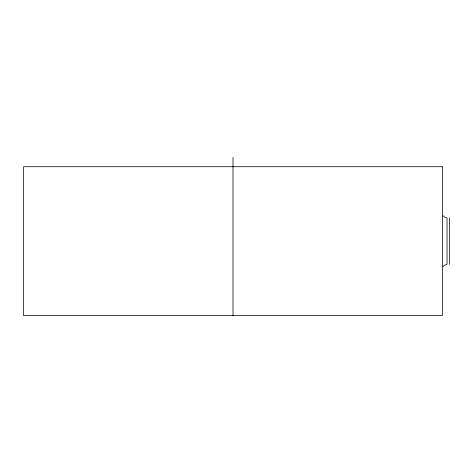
<?xml version="1.0" encoding="UTF-8"?>
<svg xmlns="http://www.w3.org/2000/svg" width="473" height="473" viewBox="0 0 473 473"><rect width="100%" height="100%" fill="white"/><g stroke="black" fill="none" stroke-linecap="round" stroke-linejoin="round"><path stroke-width="0.71" d="M443.13 266.524L444.478 265.176L447.026 264.413L447.026 217.893L444.478 217.131L443.13 215.783M449.35 217.887L449.35 264.413M233.012 157.408L233.012 315.592M442.373 166.715L23.65 166.715L23.65 315.592L442.373 315.592L442.373 166.715"/></g></svg>
